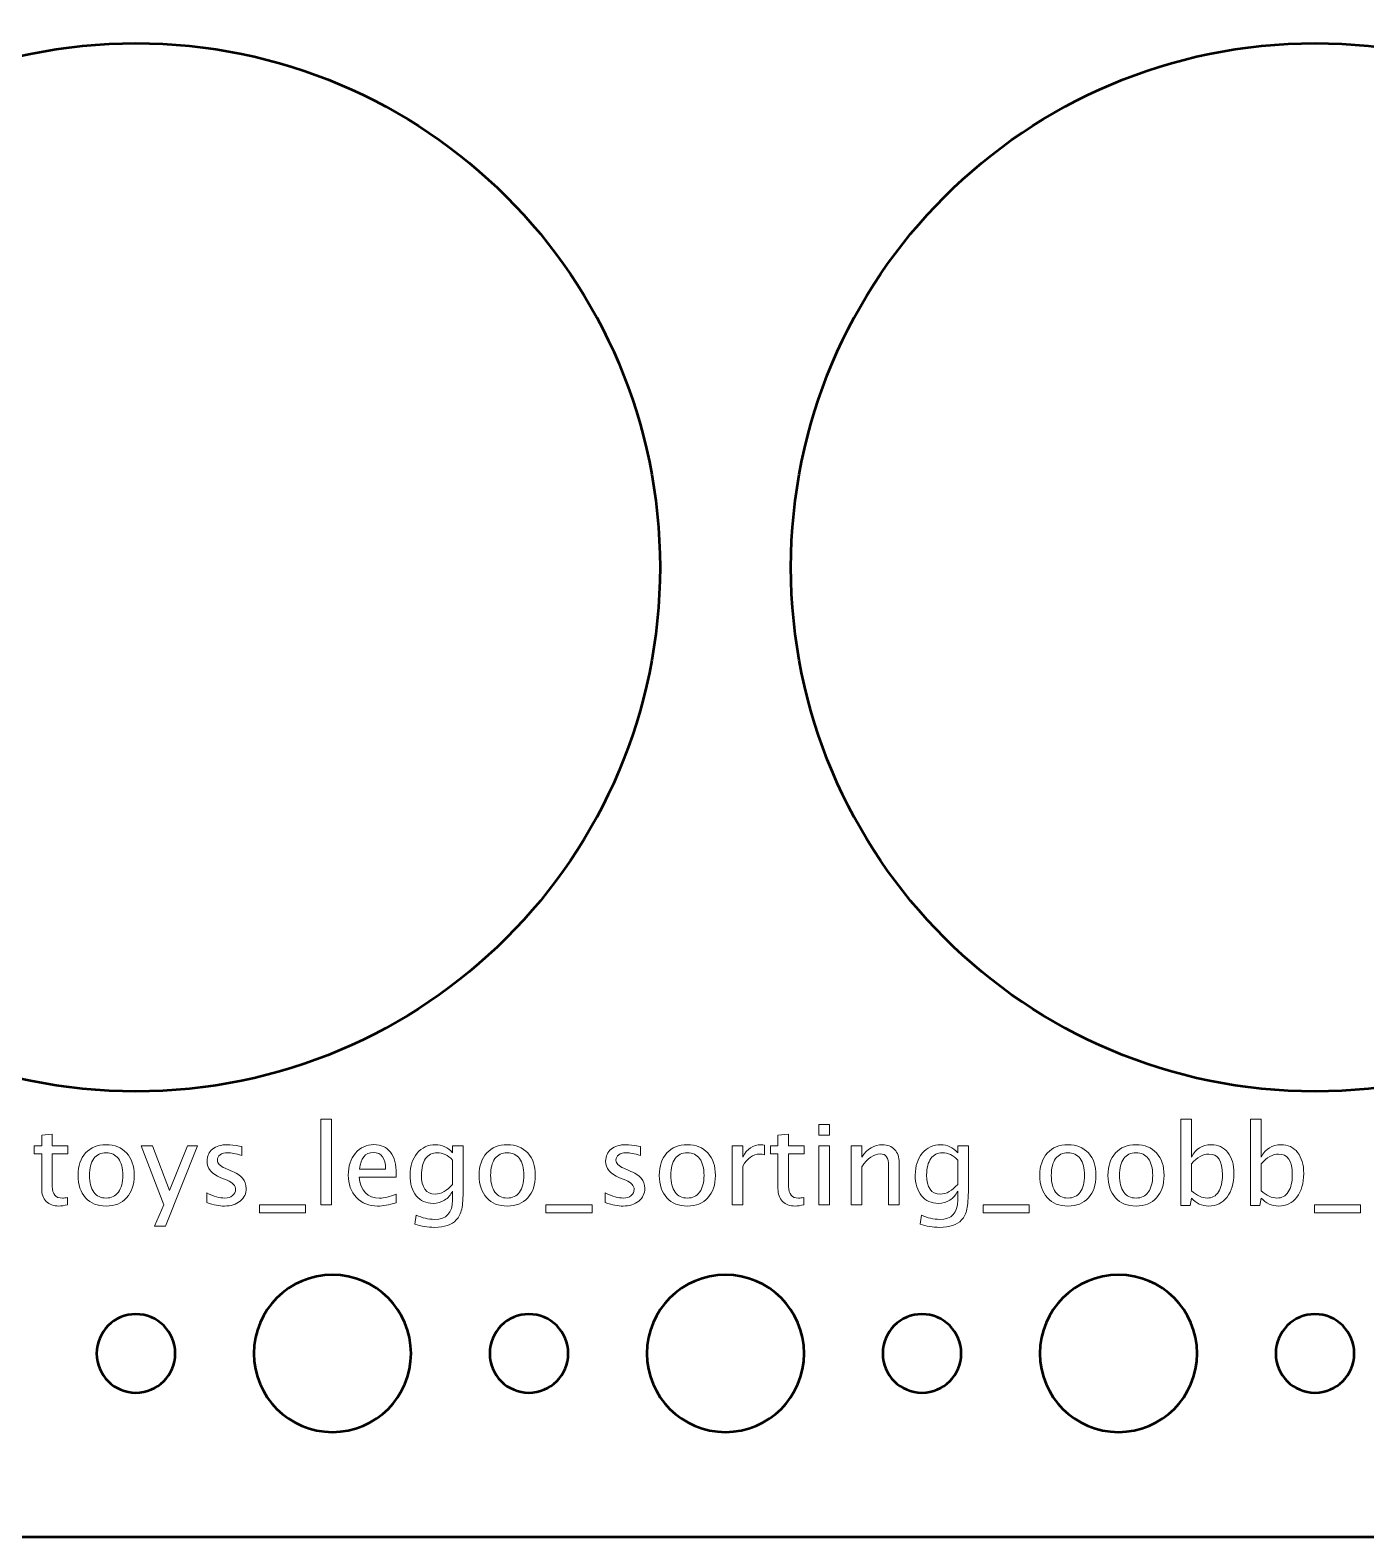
# Model space of a CAD drawing. Header units: centimetres. Extents: x -31.4 to 31.4, y -20.9 to 20.9.
# Drawn here: x 16.1 to 21.19, y 0.05 to 5.8 of the extents above; entities that cross this region are included whole.
import ezdxf

# ---------------------------------------------------------------- set-up
doc = ezdxf.new("R2010")
doc.units = ezdxf.units.CM
doc.header["$MEASUREMENT"] = 0
doc.layers.add('Layer 1', color=7, linetype='Continuous')

msp = doc.modelspace()

# ---------------------------------------------------------------- linework, layer by layer
at = {"layer": 'Layer 1', "lineweight": 53}
for centre in [(16.50005, 3.74995), (21.00005, 3.74995)]:
    msp.add_ellipse(centre, major_axis=(0, 2.00005), ratio=1, dxfattribs=at)
for points, knots in [([(10.55, 0.55), (10.55, 0.55), (10.55, 20.45), (10.55, 20.45), (10.55, 20.45), (10.55, 20.72614), (10.77386, 20.95), (11.05, 20.95), (11.05, 20.95), (11.05, 20.95), (30.95, 20.95), (30.95, 20.95), (30.95, 20.95), (31.22614, 20.95), (31.45, 20.72614), (31.45, 20.45), (31.45, 20.45), (31.45, 20.45), (31.45, 0.55), (31.45, 0.55), (31.45, 0.55), (31.45, 0.27386), (31.22614, 0.05), (30.95, 0.05), (30.95, 0.05), (30.95, 0.05), (11.05, 0.05), (11.05, 0.05), (11.05, 0.05), (10.77386, 0.05), (10.55, 0.27386), (10.55, 0.55)], [0, 0, 0, 0, 0.1111111, 0.1111111, 0.1111111, 0.1111111, 0.2222222, 0.2222222, 0.2222222, 0.2222222, 0.3333333, 0.3333333, 0.3333333, 0.3333333, 0.4444444, 0.4444444, 0.4444444, 0.4444444, 0.5555556, 0.5555556, 0.5555556, 0.5555556, 0.6666667, 0.6666667, 0.6666667, 0.6666667, 0.7777778, 0.7777778, 0.7777778, 0.7777778, 1, 1, 1, 1]), ([(16.95, 0.75), (16.95, 0.91569), (17.08431, 1.05), (17.25, 1.05), (17.25, 1.05), (17.41569, 1.05), (17.55, 0.91569), (17.55, 0.75), (17.55, 0.75), (17.55, 0.58431), (17.41569, 0.45), (17.25, 0.45), (17.25, 0.45), (17.08431, 0.45), (16.95, 0.58431), (16.95, 0.75)], [0, 0, 0, 0, 0.2, 0.2, 0.2, 0.2, 0.4, 0.4, 0.4, 0.4, 0.6, 0.6, 0.6, 0.6, 1, 1, 1, 1]), ([(18.45, 0.75), (18.45, 0.91569), (18.58431, 1.05), (18.75, 1.05), (18.75, 1.05), (18.91569, 1.05), (19.05, 0.91569), (19.05, 0.75), (19.05, 0.75), (19.05, 0.58431), (18.91569, 0.45), (18.75, 0.45), (18.75, 0.45), (18.58431, 0.45), (18.45, 0.58431), (18.45, 0.75)], [0, 0, 0, 0, 0.2, 0.2, 0.2, 0.2, 0.4, 0.4, 0.4, 0.4, 0.6, 0.6, 0.6, 0.6, 1, 1, 1, 1]), ([(19.95, 0.75), (19.95, 0.91569), (20.08431, 1.05), (20.25, 1.05), (20.25, 1.05), (20.41569, 1.05), (20.55, 0.91569), (20.55, 0.75), (20.55, 0.75), (20.55, 0.58431), (20.41569, 0.45), (20.25, 0.45), (20.25, 0.45), (20.08431, 0.45), (19.95, 0.58431), (19.95, 0.75)], [0, 0, 0, 0, 0.2, 0.2, 0.2, 0.2, 0.4, 0.4, 0.4, 0.4, 0.6, 0.6, 0.6, 0.6, 1, 1, 1, 1]), ([(16.35, 0.75), (16.35, 0.83284), (16.41716, 0.9), (16.5, 0.9), (16.5, 0.9), (16.58284, 0.9), (16.65, 0.83284), (16.65, 0.75), (16.65, 0.75), (16.65, 0.66716), (16.58284, 0.6), (16.5, 0.6), (16.5, 0.6), (16.41716, 0.6), (16.35, 0.66716), (16.35, 0.75)], [0, 0, 0, 0, 0.2, 0.2, 0.2, 0.2, 0.4, 0.4, 0.4, 0.4, 0.6, 0.6, 0.6, 0.6, 1, 1, 1, 1]), ([(17.85, 0.75), (17.85, 0.83284), (17.91716, 0.9), (18, 0.9), (18, 0.9), (18.08284, 0.9), (18.15, 0.83284), (18.15, 0.75), (18.15, 0.75), (18.15, 0.66716), (18.08284, 0.6), (18, 0.6), (18, 0.6), (17.91716, 0.6), (17.85, 0.66716), (17.85, 0.75)], [0, 0, 0, 0, 0.2, 0.2, 0.2, 0.2, 0.4, 0.4, 0.4, 0.4, 0.6, 0.6, 0.6, 0.6, 1, 1, 1, 1]), ([(19.35, 0.75), (19.35, 0.83284), (19.41716, 0.9), (19.5, 0.9), (19.5, 0.9), (19.58284, 0.9), (19.65, 0.83284), (19.65, 0.75), (19.65, 0.75), (19.65, 0.66716), (19.58284, 0.6), (19.5, 0.6), (19.5, 0.6), (19.41716, 0.6), (19.35, 0.66716), (19.35, 0.75)], [0, 0, 0, 0, 0.2, 0.2, 0.2, 0.2, 0.4, 0.4, 0.4, 0.4, 0.6, 0.6, 0.6, 0.6, 1, 1, 1, 1]), ([(20.85, 0.75), (20.85, 0.83284), (20.91716, 0.9), (21, 0.9), (21, 0.9), (21.08284, 0.9), (21.15, 0.83284), (21.15, 0.75), (21.15, 0.75), (21.15, 0.66716), (21.08284, 0.6), (21, 0.6), (21, 0.6), (20.91716, 0.6), (20.85, 0.66716), (20.85, 0.75)], [0, 0, 0, 0, 0.2, 0.2, 0.2, 0.2, 0.4, 0.4, 0.4, 0.4, 0.6, 0.6, 0.6, 0.6, 1, 1, 1, 1])]:
    msp.add_open_spline(points, degree=3, knots=knots, dxfattribs=at)
at = {"layer": 'Layer 1', "color": 5, "lineweight": 9}
for points, knots in [([(17.20557, 1.31748), (17.20557, 1.31748), (17.20557, 1.64387), (17.20557, 1.64387), (17.20557, 1.64387), (17.20557, 1.64387), (17.24621, 1.64387), (17.24621, 1.64387), (17.24621, 1.64387), (17.24621, 1.64387), (17.24621, 1.31748), (17.24621, 1.31748), (17.24621, 1.31748), (17.24621, 1.31748), (17.20557, 1.31748), (17.20557, 1.31748)], [0, 0, 0, 0, 0.2, 0.2, 0.2, 0.2, 0.4, 0.4, 0.4, 0.4, 0.6, 0.6, 0.6, 0.6, 1, 1, 1, 1]), ([(19.10691, 1.58291), (19.10691, 1.58291), (19.10691, 1.62355), (19.10691, 1.62355), (19.10691, 1.62355), (19.10691, 1.62355), (19.14755, 1.62355), (19.14755, 1.62355), (19.14755, 1.62355), (19.14755, 1.62355), (19.14755, 1.58291), (19.14755, 1.58291), (19.14755, 1.58291), (19.14755, 1.58291), (19.10691, 1.58291), (19.10691, 1.58291)], [0, 0, 0, 0, 0.2, 0.2, 0.2, 0.2, 0.4, 0.4, 0.4, 0.4, 0.6, 0.6, 0.6, 0.6, 1, 1, 1, 1]), ([(20.48776, 1.31494), (20.48776, 1.31494), (20.48776, 1.64387), (20.48776, 1.64387), (20.48776, 1.64387), (20.48776, 1.64387), (20.5284, 1.64387), (20.5284, 1.64387), (20.5284, 1.64387), (20.5284, 1.64387), (20.5284, 1.49944), (20.5284, 1.49944), (20.5284, 1.49944), (20.54505, 1.53084), (20.5701, 1.5465), (20.60347, 1.5465), (20.60347, 1.5465), (20.63049, 1.5465), (20.65173, 1.53669), (20.66725, 1.51701), (20.66725, 1.51701), (20.68277, 1.49732), (20.69053, 1.47044), (20.69053, 1.43637), (20.69053, 1.43637), (20.69053, 1.39925), (20.68172, 1.36927), (20.66415, 1.34655), (20.66415, 1.34655), (20.64658, 1.32376), (20.62344, 1.3124), (20.59479, 1.3124), (20.59479, 1.3124), (20.56819, 1.3124), (20.54604, 1.32256), (20.5284, 1.34295), (20.5284, 1.34295), (20.5284, 1.34295), (20.52346, 1.31494), (20.52346, 1.31494), (20.52346, 1.31494), (20.52346, 1.31494), (20.48776, 1.31494), (20.48776, 1.31494)], [0, 0, 0, 0, 0.0833333, 0.0833333, 0.0833333, 0.0833333, 0.1666667, 0.1666667, 0.1666667, 0.1666667, 0.25, 0.25, 0.25, 0.25, 0.3333333, 0.3333333, 0.3333333, 0.3333333, 0.4166667, 0.4166667, 0.4166667, 0.4166667, 0.5, 0.5, 0.5, 0.5, 0.5833333, 0.5833333, 0.5833333, 0.5833333, 0.6666667, 0.6666667, 0.6666667, 0.6666667, 0.75, 0.75, 0.75, 0.75, 0.8333333, 0.8333333, 0.8333333, 0.8333333, 1, 1, 1, 1]), ([(20.75418, 1.31494), (20.75418, 1.31494), (20.75418, 1.64387), (20.75418, 1.64387), (20.75418, 1.64387), (20.75418, 1.64387), (20.79482, 1.64387), (20.79482, 1.64387), (20.79482, 1.64387), (20.79482, 1.64387), (20.79482, 1.49944), (20.79482, 1.49944), (20.79482, 1.49944), (20.81147, 1.53084), (20.83652, 1.5465), (20.86989, 1.5465), (20.86989, 1.5465), (20.89691, 1.5465), (20.91815, 1.53669), (20.93367, 1.51701), (20.93367, 1.51701), (20.94919, 1.49732), (20.95695, 1.47044), (20.95695, 1.43637), (20.95695, 1.43637), (20.95695, 1.39925), (20.94814, 1.36927), (20.93057, 1.34655), (20.93057, 1.34655), (20.913, 1.32376), (20.88986, 1.3124), (20.86121, 1.3124), (20.86121, 1.3124), (20.83461, 1.3124), (20.81246, 1.32256), (20.79482, 1.34295), (20.79482, 1.34295), (20.79482, 1.34295), (20.78988, 1.31494), (20.78988, 1.31494), (20.78988, 1.31494), (20.78988, 1.31494), (20.75418, 1.31494), (20.75418, 1.31494)], [0, 0, 0, 0, 0.0833333, 0.0833333, 0.0833333, 0.0833333, 0.1666667, 0.1666667, 0.1666667, 0.1666667, 0.25, 0.25, 0.25, 0.25, 0.3333333, 0.3333333, 0.3333333, 0.3333333, 0.4166667, 0.4166667, 0.4166667, 0.4166667, 0.5, 0.5, 0.5, 0.5, 0.5833333, 0.5833333, 0.5833333, 0.5833333, 0.6666667, 0.6666667, 0.6666667, 0.6666667, 0.75, 0.75, 0.75, 0.75, 0.8333333, 0.8333333, 0.8333333, 0.8333333, 1, 1, 1, 1]), ([(16.23881, 1.31755), (16.22625, 1.31409), (16.21531, 1.3124), (16.20607, 1.3124), (16.20607, 1.3124), (16.18533, 1.3124), (16.16917, 1.31833), (16.1576, 1.33018), (16.1576, 1.33018), (16.14596, 1.34203), (16.14017, 1.35847), (16.14017, 1.37957), (16.14017, 1.37957), (16.14017, 1.37957), (16.14017, 1.51137), (16.14017, 1.51137), (16.14017, 1.51137), (16.14017, 1.51137), (16.11209, 1.51137), (16.11209, 1.51137), (16.11209, 1.51137), (16.11209, 1.51137), (16.11209, 1.54184), (16.11209, 1.54184), (16.11209, 1.54184), (16.11209, 1.54184), (16.14017, 1.54184), (16.14017, 1.54184), (16.14017, 1.54184), (16.14017, 1.54184), (16.14017, 1.58241), (16.14017, 1.58241), (16.14017, 1.58241), (16.14017, 1.58241), (16.18081, 1.58629), (16.18081, 1.58629), (16.18081, 1.58629), (16.18081, 1.58629), (16.18081, 1.54184), (16.18081, 1.54184), (16.18081, 1.54184), (16.18081, 1.54184), (16.23966, 1.54184), (16.23966, 1.54184), (16.23966, 1.54184), (16.23966, 1.54184), (16.23966, 1.51137), (16.23966, 1.51137), (16.23966, 1.51137), (16.23966, 1.51137), (16.18081, 1.51137), (16.18081, 1.51137), (16.18081, 1.51137), (16.18081, 1.51137), (16.18081, 1.38691), (16.18081, 1.38691), (16.18081, 1.38691), (16.18081, 1.35756), (16.19358, 1.34288), (16.21905, 1.34288), (16.21905, 1.34288), (16.22449, 1.34288), (16.23105, 1.3438), (16.23881, 1.34556), (16.23881, 1.34556), (16.23881, 1.34556), (16.23881, 1.31755), (16.23881, 1.31755)], [0, 0, 0, 0, 0.0555556, 0.0555556, 0.0555556, 0.0555556, 0.1111111, 0.1111111, 0.1111111, 0.1111111, 0.1666667, 0.1666667, 0.1666667, 0.1666667, 0.2222222, 0.2222222, 0.2222222, 0.2222222, 0.2777778, 0.2777778, 0.2777778, 0.2777778, 0.3333333, 0.3333333, 0.3333333, 0.3333333, 0.3888889, 0.3888889, 0.3888889, 0.3888889, 0.4444444, 0.4444444, 0.4444444, 0.4444444, 0.5, 0.5, 0.5, 0.5, 0.5555556, 0.5555556, 0.5555556, 0.5555556, 0.6111111, 0.6111111, 0.6111111, 0.6111111, 0.6666667, 0.6666667, 0.6666667, 0.6666667, 0.7222222, 0.7222222, 0.7222222, 0.7222222, 0.7777778, 0.7777778, 0.7777778, 0.7777778, 0.8333333, 0.8333333, 0.8333333, 0.8333333, 0.8888889, 0.8888889, 0.8888889, 0.8888889, 1, 1, 1, 1]), ([(19.04891, 1.31755), (19.03635, 1.31409), (19.02541, 1.3124), (19.01617, 1.3124), (19.01617, 1.3124), (18.99543, 1.3124), (18.97927, 1.31833), (18.9677, 1.33018), (18.9677, 1.33018), (18.95606, 1.34203), (18.95027, 1.35847), (18.95027, 1.37957), (18.95027, 1.37957), (18.95027, 1.37957), (18.95027, 1.51137), (18.95027, 1.51137), (18.95027, 1.51137), (18.95027, 1.51137), (18.92219, 1.51137), (18.92219, 1.51137), (18.92219, 1.51137), (18.92219, 1.51137), (18.92219, 1.54184), (18.92219, 1.54184), (18.92219, 1.54184), (18.92219, 1.54184), (18.95027, 1.54184), (18.95027, 1.54184), (18.95027, 1.54184), (18.95027, 1.54184), (18.95027, 1.58241), (18.95027, 1.58241), (18.95027, 1.58241), (18.95027, 1.58241), (18.99091, 1.58629), (18.99091, 1.58629), (18.99091, 1.58629), (18.99091, 1.58629), (18.99091, 1.54184), (18.99091, 1.54184), (18.99091, 1.54184), (18.99091, 1.54184), (19.04976, 1.54184), (19.04976, 1.54184), (19.04976, 1.54184), (19.04976, 1.54184), (19.04976, 1.51137), (19.04976, 1.51137), (19.04976, 1.51137), (19.04976, 1.51137), (18.99091, 1.51137), (18.99091, 1.51137), (18.99091, 1.51137), (18.99091, 1.51137), (18.99091, 1.38691), (18.99091, 1.38691), (18.99091, 1.38691), (18.99091, 1.35756), (19.00368, 1.34288), (19.02915, 1.34288), (19.02915, 1.34288), (19.03459, 1.34288), (19.04115, 1.3438), (19.04891, 1.34556), (19.04891, 1.34556), (19.04891, 1.34556), (19.04891, 1.31755), (19.04891, 1.31755)], [0, 0, 0, 0, 0.0555556, 0.0555556, 0.0555556, 0.0555556, 0.1111111, 0.1111111, 0.1111111, 0.1111111, 0.1666667, 0.1666667, 0.1666667, 0.1666667, 0.2222222, 0.2222222, 0.2222222, 0.2222222, 0.2777778, 0.2777778, 0.2777778, 0.2777778, 0.3333333, 0.3333333, 0.3333333, 0.3333333, 0.3888889, 0.3888889, 0.3888889, 0.3888889, 0.4444444, 0.4444444, 0.4444444, 0.4444444, 0.5, 0.5, 0.5, 0.5, 0.5555556, 0.5555556, 0.5555556, 0.5555556, 0.6111111, 0.6111111, 0.6111111, 0.6111111, 0.6666667, 0.6666667, 0.6666667, 0.6666667, 0.7222222, 0.7222222, 0.7222222, 0.7222222, 0.7777778, 0.7777778, 0.7777778, 0.7777778, 0.8333333, 0.8333333, 0.8333333, 0.8333333, 0.8888889, 0.8888889, 0.8888889, 0.8888889, 1, 1, 1, 1]), ([(16.38613, 1.3124), (16.35318, 1.3124), (16.32708, 1.32291), (16.30789, 1.34394), (16.30789, 1.34394), (16.28863, 1.36496), (16.27903, 1.39354), (16.27903, 1.42959), (16.27903, 1.42959), (16.27903, 1.46557), (16.28863, 1.49408), (16.30789, 1.51503), (16.30789, 1.51503), (16.32708, 1.53599), (16.35318, 1.5465), (16.38613, 1.5465), (16.38613, 1.5465), (16.41908, 1.5465), (16.44519, 1.53599), (16.46438, 1.51503), (16.46438, 1.51503), (16.48364, 1.49408), (16.49323, 1.46557), (16.49323, 1.42959), (16.49323, 1.42959), (16.49323, 1.39354), (16.48364, 1.36496), (16.46438, 1.34394), (16.46438, 1.34394), (16.44519, 1.32291), (16.41908, 1.3124), (16.38613, 1.3124)], [0, 0, 0, 0, 0.1111111, 0.1111111, 0.1111111, 0.1111111, 0.2222222, 0.2222222, 0.2222222, 0.2222222, 0.3333333, 0.3333333, 0.3333333, 0.3333333, 0.4444444, 0.4444444, 0.4444444, 0.4444444, 0.5555556, 0.5555556, 0.5555556, 0.5555556, 0.6666667, 0.6666667, 0.6666667, 0.6666667, 0.7777778, 0.7777778, 0.7777778, 0.7777778, 1, 1, 1, 1]), ([(16.38606, 1.34288), (16.40617, 1.34288), (16.42183, 1.35043), (16.43298, 1.3656), (16.43298, 1.3656), (16.44406, 1.3807), (16.44963, 1.40208), (16.44963, 1.42959), (16.44963, 1.42959), (16.44963, 1.45704), (16.44406, 1.47835), (16.43298, 1.49344), (16.43298, 1.49344), (16.42183, 1.50847), (16.40617, 1.51602), (16.38606, 1.51602), (16.38606, 1.51602), (16.36588, 1.51602), (16.35022, 1.50847), (16.33921, 1.49344), (16.33921, 1.49344), (16.32814, 1.47835), (16.32263, 1.45704), (16.32263, 1.42959), (16.32263, 1.42959), (16.32263, 1.40208), (16.32814, 1.3807), (16.33921, 1.3656), (16.33921, 1.3656), (16.35022, 1.35043), (16.36588, 1.34288), (16.38606, 1.34288)], [0, 0, 0, 0, 0.1111111, 0.1111111, 0.1111111, 0.1111111, 0.2222222, 0.2222222, 0.2222222, 0.2222222, 0.3333333, 0.3333333, 0.3333333, 0.3333333, 0.4444444, 0.4444444, 0.4444444, 0.4444444, 0.5555556, 0.5555556, 0.5555556, 0.5555556, 0.6666667, 0.6666667, 0.6666667, 0.6666667, 0.7777778, 0.7777778, 0.7777778, 0.7777778, 1, 1, 1, 1]), ([(16.57014, 1.23578), (16.57014, 1.23578), (16.60655, 1.3172), (16.60655, 1.3172), (16.60655, 1.3172), (16.60655, 1.3172), (16.51963, 1.54184), (16.51963, 1.54184), (16.51963, 1.54184), (16.51963, 1.54184), (16.56323, 1.54184), (16.56323, 1.54184), (16.56323, 1.54184), (16.56323, 1.54184), (16.62786, 1.37195), (16.62786, 1.37195), (16.62786, 1.37195), (16.62786, 1.37195), (16.69679, 1.54184), (16.69679, 1.54184), (16.69679, 1.54184), (16.69679, 1.54184), (16.7351, 1.54184), (16.7351, 1.54184), (16.7351, 1.54184), (16.7351, 1.54184), (16.61248, 1.23578), (16.61248, 1.23578), (16.61248, 1.23578), (16.61248, 1.23578), (16.57014, 1.23578), (16.57014, 1.23578)], [0, 0, 0, 0, 0.1111111, 0.1111111, 0.1111111, 0.1111111, 0.2222222, 0.2222222, 0.2222222, 0.2222222, 0.3333333, 0.3333333, 0.3333333, 0.3333333, 0.4444444, 0.4444444, 0.4444444, 0.4444444, 0.5555556, 0.5555556, 0.5555556, 0.5555556, 0.6666667, 0.6666667, 0.6666667, 0.6666667, 0.7777778, 0.7777778, 0.7777778, 0.7777778, 1, 1, 1, 1]), ([(16.77003, 1.32552), (16.77003, 1.32552), (16.77003, 1.36278), (16.77003, 1.36278), (16.77003, 1.36278), (16.79663, 1.34951), (16.8197, 1.34288), (16.83938, 1.34288), (16.83938, 1.34288), (16.85109, 1.34288), (16.86083, 1.34605), (16.86852, 1.3524), (16.86852, 1.3524), (16.87621, 1.35868), (16.88009, 1.36659), (16.88009, 1.37611), (16.88009, 1.37611), (16.88009, 1.39001), (16.8693, 1.40151), (16.84771, 1.41061), (16.84771, 1.41061), (16.84771, 1.41061), (16.82393, 1.4207), (16.82393, 1.4207), (16.82393, 1.4207), (16.78886, 1.43524), (16.7713, 1.45626), (16.7713, 1.48357), (16.7713, 1.48357), (16.7713, 1.50311), (16.77821, 1.51849), (16.79204, 1.52971), (16.79204, 1.52971), (16.80587, 1.54093), (16.82485, 1.5465), (16.84891, 1.5465), (16.84891, 1.5465), (16.8614, 1.5465), (16.87692, 1.54481), (16.89533, 1.54135), (16.89533, 1.54135), (16.89533, 1.54135), (16.9038, 1.53973), (16.9038, 1.53973), (16.9038, 1.53973), (16.9038, 1.53973), (16.9038, 1.50586), (16.9038, 1.50586), (16.9038, 1.50586), (16.88115, 1.51264), (16.86309, 1.51602), (16.84961, 1.51602), (16.84961, 1.51602), (16.83776, 1.51602), (16.82838, 1.51341), (16.82125, 1.50826), (16.82125, 1.50826), (16.81419, 1.50311), (16.81067, 1.4962), (16.81067, 1.48752), (16.81067, 1.48752), (16.81067, 1.47531), (16.82054, 1.46494), (16.84037, 1.45654), (16.84037, 1.45654), (16.84037, 1.45654), (16.85991, 1.44829), (16.85991, 1.44829), (16.85991, 1.44829), (16.88207, 1.43898), (16.89773, 1.4291), (16.9069, 1.41873), (16.9069, 1.41873), (16.91615, 1.40835), (16.92073, 1.39537), (16.92073, 1.37985), (16.92073, 1.37985), (16.92073, 1.36017), (16.91297, 1.34401), (16.89738, 1.33138), (16.89738, 1.33138), (16.88186, 1.31875), (16.86196, 1.3124), (16.83776, 1.3124), (16.83776, 1.3124), (16.81913, 1.3124), (16.79663, 1.31677), (16.77003, 1.32552)], [0, 0, 0, 0, 0.0434783, 0.0434783, 0.0434783, 0.0434783, 0.0869565, 0.0869565, 0.0869565, 0.0869565, 0.1304348, 0.1304348, 0.1304348, 0.1304348, 0.173913, 0.173913, 0.173913, 0.173913, 0.2173913, 0.2173913, 0.2173913, 0.2173913, 0.2608696, 0.2608696, 0.2608696, 0.2608696, 0.3043478, 0.3043478, 0.3043478, 0.3043478, 0.3478261, 0.3478261, 0.3478261, 0.3478261, 0.3913043, 0.3913043, 0.3913043, 0.3913043, 0.4347826, 0.4347826, 0.4347826, 0.4347826, 0.4782609, 0.4782609, 0.4782609, 0.4782609, 0.5217391, 0.5217391, 0.5217391, 0.5217391, 0.5652174, 0.5652174, 0.5652174, 0.5652174, 0.6086957, 0.6086957, 0.6086957, 0.6086957, 0.6521739, 0.6521739, 0.6521739, 0.6521739, 0.6956522, 0.6956522, 0.6956522, 0.6956522, 0.7391304, 0.7391304, 0.7391304, 0.7391304, 0.7826087, 0.7826087, 0.7826087, 0.7826087, 0.826087, 0.826087, 0.826087, 0.826087, 0.8695652, 0.8695652, 0.8695652, 0.8695652, 0.9130435, 0.9130435, 0.9130435, 0.9130435, 1, 1, 1, 1]), ([(17.49259, 1.32468), (17.46528, 1.31649), (17.44193, 1.3124), (17.42245, 1.3124), (17.42245, 1.3124), (17.38922, 1.3124), (17.3622, 1.32341), (17.34139, 1.34535), (17.34139, 1.34535), (17.32057, 1.36729), (17.31013, 1.39573), (17.31013, 1.43072), (17.31013, 1.43072), (17.31013, 1.46466), (17.3193, 1.49253), (17.33772, 1.51433), (17.33772, 1.51433), (17.35613, 1.53606), (17.3797, 1.54692), (17.40841, 1.54692), (17.40841, 1.54692), (17.43558, 1.54692), (17.4566, 1.53726), (17.47142, 1.51793), (17.47142, 1.51793), (17.48624, 1.49859), (17.49364, 1.47122), (17.49364, 1.43573), (17.49364, 1.43573), (17.49364, 1.43573), (17.49343, 1.42331), (17.49343, 1.42331), (17.49343, 1.42331), (17.49343, 1.42331), (17.35162, 1.42331), (17.35162, 1.42331), (17.35162, 1.42331), (17.35754, 1.36969), (17.38372, 1.34288), (17.43007, 1.34288), (17.43007, 1.34288), (17.44708, 1.34288), (17.46789, 1.34768), (17.49259, 1.35727), (17.49259, 1.35727), (17.49259, 1.35727), (17.49259, 1.32468), (17.49259, 1.32468)], [0, 0, 0, 0, 0.0769231, 0.0769231, 0.0769231, 0.0769231, 0.1538462, 0.1538462, 0.1538462, 0.1538462, 0.2307692, 0.2307692, 0.2307692, 0.2307692, 0.3076923, 0.3076923, 0.3076923, 0.3076923, 0.3846154, 0.3846154, 0.3846154, 0.3846154, 0.4615385, 0.4615385, 0.4615385, 0.4615385, 0.5384615, 0.5384615, 0.5384615, 0.5384615, 0.6153846, 0.6153846, 0.6153846, 0.6153846, 0.6923077, 0.6923077, 0.6923077, 0.6923077, 0.7692308, 0.7692308, 0.7692308, 0.7692308, 0.8461538, 0.8461538, 0.8461538, 0.8461538, 1, 1, 1, 1]), ([(17.35373, 1.45379), (17.35373, 1.45379), (17.45279, 1.45379), (17.45279, 1.45379), (17.45279, 1.45379), (17.45279, 1.49556), (17.4372, 1.51645), (17.40608, 1.51645), (17.40608, 1.51645), (17.37476, 1.51645), (17.35733, 1.49556), (17.35373, 1.45379)], [0, 0, 0, 0, 0.25, 0.25, 0.25, 0.25, 0.5, 0.5, 0.5, 0.5, 1, 1, 1, 1]), ([(17.56463, 1.24297), (17.56463, 1.24297), (17.56942, 1.27811), (17.56942, 1.27811), (17.56942, 1.27811), (17.59299, 1.2671), (17.61634, 1.2616), (17.63941, 1.2616), (17.63941, 1.2616), (17.6852, 1.2616), (17.70814, 1.28587), (17.70814, 1.33434), (17.70814, 1.33434), (17.70814, 1.33434), (17.70814, 1.36962), (17.70814, 1.36962), (17.70814, 1.36962), (17.70108, 1.35473), (17.69106, 1.34323), (17.67801, 1.33498), (17.67801, 1.33498), (17.66496, 1.32672), (17.65042, 1.32256), (17.63441, 1.32256), (17.63441, 1.32256), (17.60724, 1.32256), (17.58572, 1.3323), (17.56985, 1.35177), (17.56985, 1.35177), (17.55397, 1.37124), (17.546, 1.39763), (17.546, 1.43093), (17.546, 1.43093), (17.546, 1.46501), (17.55503, 1.49281), (17.57309, 1.51433), (17.57309, 1.51433), (17.59123, 1.53578), (17.61458, 1.5465), (17.6433, 1.5465), (17.6433, 1.5465), (17.66841, 1.5465), (17.69007, 1.53634), (17.70814, 1.51595), (17.70814, 1.51595), (17.70814, 1.51595), (17.70814, 1.54184), (17.70814, 1.54184), (17.70814, 1.54184), (17.70814, 1.54184), (17.74877, 1.54184), (17.74877, 1.54184), (17.74877, 1.54184), (17.74877, 1.54184), (17.74877, 1.37872), (17.74877, 1.37872), (17.74877, 1.37872), (17.74877, 1.34366), (17.74694, 1.31769), (17.74327, 1.30083), (17.74327, 1.30083), (17.73967, 1.28397), (17.73276, 1.27014), (17.72274, 1.25941), (17.72274, 1.25941), (17.70496, 1.24058), (17.67716, 1.23112), (17.63941, 1.23112), (17.63941, 1.23112), (17.61352, 1.23112), (17.58862, 1.23507), (17.56463, 1.24297)], [0, 0, 0, 0, 0.0526316, 0.0526316, 0.0526316, 0.0526316, 0.1052632, 0.1052632, 0.1052632, 0.1052632, 0.1578947, 0.1578947, 0.1578947, 0.1578947, 0.2105263, 0.2105263, 0.2105263, 0.2105263, 0.2631579, 0.2631579, 0.2631579, 0.2631579, 0.3157895, 0.3157895, 0.3157895, 0.3157895, 0.3684211, 0.3684211, 0.3684211, 0.3684211, 0.4210526, 0.4210526, 0.4210526, 0.4210526, 0.4736842, 0.4736842, 0.4736842, 0.4736842, 0.5263158, 0.5263158, 0.5263158, 0.5263158, 0.5789474, 0.5789474, 0.5789474, 0.5789474, 0.6315789, 0.6315789, 0.6315789, 0.6315789, 0.6842105, 0.6842105, 0.6842105, 0.6842105, 0.7368421, 0.7368421, 0.7368421, 0.7368421, 0.7894737, 0.7894737, 0.7894737, 0.7894737, 0.8421053, 0.8421053, 0.8421053, 0.8421053, 0.8947368, 0.8947368, 0.8947368, 0.8947368, 1, 1, 1, 1]), ([(17.70814, 1.39509), (17.70814, 1.39509), (17.70814, 1.48815), (17.70814, 1.48815), (17.70814, 1.48815), (17.69021, 1.50671), (17.67067, 1.51602), (17.64957, 1.51602), (17.64957, 1.51602), (17.63081, 1.51602), (17.61613, 1.50854), (17.60555, 1.49351), (17.60555, 1.49351), (17.59489, 1.47856), (17.5896, 1.45774), (17.5896, 1.43121), (17.5896, 1.43121), (17.5896, 1.38246), (17.60689, 1.35812), (17.64153, 1.35812), (17.64153, 1.35812), (17.6651, 1.35812), (17.68732, 1.37047), (17.70814, 1.39509)], [0, 0, 0, 0, 0.1428571, 0.1428571, 0.1428571, 0.1428571, 0.2857143, 0.2857143, 0.2857143, 0.2857143, 0.4285714, 0.4285714, 0.4285714, 0.4285714, 0.5714286, 0.5714286, 0.5714286, 0.5714286, 0.7142857, 0.7142857, 0.7142857, 0.7142857, 1, 1, 1, 1]), ([(17.91705, 1.3124), (17.8841, 1.3124), (17.858, 1.32291), (17.83881, 1.34394), (17.83881, 1.34394), (17.81955, 1.36496), (17.80995, 1.39354), (17.80995, 1.42959), (17.80995, 1.42959), (17.80995, 1.46557), (17.81955, 1.49408), (17.83881, 1.51503), (17.83881, 1.51503), (17.858, 1.53599), (17.8841, 1.5465), (17.91705, 1.5465), (17.91705, 1.5465), (17.95, 1.5465), (17.97611, 1.53599), (17.9953, 1.51503), (17.9953, 1.51503), (18.01456, 1.49408), (18.02415, 1.46557), (18.02415, 1.42959), (18.02415, 1.42959), (18.02415, 1.39354), (18.01456, 1.36496), (17.9953, 1.34394), (17.9953, 1.34394), (17.97611, 1.32291), (17.95, 1.3124), (17.91705, 1.3124)], [0, 0, 0, 0, 0.1111111, 0.1111111, 0.1111111, 0.1111111, 0.2222222, 0.2222222, 0.2222222, 0.2222222, 0.3333333, 0.3333333, 0.3333333, 0.3333333, 0.4444444, 0.4444444, 0.4444444, 0.4444444, 0.5555556, 0.5555556, 0.5555556, 0.5555556, 0.6666667, 0.6666667, 0.6666667, 0.6666667, 0.7777778, 0.7777778, 0.7777778, 0.7777778, 1, 1, 1, 1]), ([(17.91698, 1.34288), (17.93709, 1.34288), (17.95275, 1.35043), (17.9639, 1.3656), (17.9639, 1.3656), (17.97498, 1.3807), (17.98055, 1.40208), (17.98055, 1.42959), (17.98055, 1.42959), (17.98055, 1.45704), (17.97498, 1.47835), (17.9639, 1.49344), (17.9639, 1.49344), (17.95275, 1.50847), (17.93709, 1.51602), (17.91698, 1.51602), (17.91698, 1.51602), (17.8968, 1.51602), (17.88114, 1.50847), (17.87013, 1.49344), (17.87013, 1.49344), (17.85906, 1.47835), (17.85355, 1.45704), (17.85355, 1.42959), (17.85355, 1.42959), (17.85355, 1.40208), (17.85906, 1.3807), (17.87013, 1.3656), (17.87013, 1.3656), (17.88114, 1.35043), (17.8968, 1.34288), (17.91698, 1.34288)], [0, 0, 0, 0, 0.1111111, 0.1111111, 0.1111111, 0.1111111, 0.2222222, 0.2222222, 0.2222222, 0.2222222, 0.3333333, 0.3333333, 0.3333333, 0.3333333, 0.4444444, 0.4444444, 0.4444444, 0.4444444, 0.5555556, 0.5555556, 0.5555556, 0.5555556, 0.6666667, 0.6666667, 0.6666667, 0.6666667, 0.7777778, 0.7777778, 0.7777778, 0.7777778, 1, 1, 1, 1]), ([(18.29143, 1.32552), (18.29143, 1.32552), (18.29143, 1.36278), (18.29143, 1.36278), (18.29143, 1.36278), (18.31803, 1.34951), (18.3411, 1.34288), (18.36078, 1.34288), (18.36078, 1.34288), (18.37249, 1.34288), (18.38223, 1.34605), (18.38992, 1.3524), (18.38992, 1.3524), (18.39761, 1.35868), (18.40149, 1.36659), (18.40149, 1.37611), (18.40149, 1.37611), (18.40149, 1.39001), (18.3907, 1.40151), (18.36911, 1.41061), (18.36911, 1.41061), (18.36911, 1.41061), (18.34533, 1.4207), (18.34533, 1.4207), (18.34533, 1.4207), (18.31026, 1.43524), (18.2927, 1.45626), (18.2927, 1.48357), (18.2927, 1.48357), (18.2927, 1.50311), (18.29961, 1.51849), (18.31344, 1.52971), (18.31344, 1.52971), (18.32727, 1.54093), (18.34625, 1.5465), (18.37031, 1.5465), (18.37031, 1.5465), (18.3828, 1.5465), (18.39832, 1.54481), (18.41673, 1.54135), (18.41673, 1.54135), (18.41673, 1.54135), (18.4252, 1.53973), (18.4252, 1.53973), (18.4252, 1.53973), (18.4252, 1.53973), (18.4252, 1.50586), (18.4252, 1.50586), (18.4252, 1.50586), (18.40255, 1.51264), (18.38449, 1.51602), (18.37101, 1.51602), (18.37101, 1.51602), (18.35916, 1.51602), (18.34978, 1.51341), (18.34265, 1.50826), (18.34265, 1.50826), (18.33559, 1.50311), (18.33207, 1.4962), (18.33207, 1.48752), (18.33207, 1.48752), (18.33207, 1.47531), (18.34194, 1.46494), (18.36177, 1.45654), (18.36177, 1.45654), (18.36177, 1.45654), (18.38131, 1.44829), (18.38131, 1.44829), (18.38131, 1.44829), (18.40347, 1.43898), (18.41913, 1.4291), (18.4283, 1.41873), (18.4283, 1.41873), (18.43755, 1.40835), (18.44213, 1.39537), (18.44213, 1.37985), (18.44213, 1.37985), (18.44213, 1.36017), (18.43437, 1.34401), (18.41878, 1.33138), (18.41878, 1.33138), (18.40326, 1.31875), (18.38336, 1.3124), (18.35916, 1.3124), (18.35916, 1.3124), (18.34053, 1.3124), (18.31803, 1.31677), (18.29143, 1.32552)], [0, 0, 0, 0, 0.0434783, 0.0434783, 0.0434783, 0.0434783, 0.0869565, 0.0869565, 0.0869565, 0.0869565, 0.1304348, 0.1304348, 0.1304348, 0.1304348, 0.173913, 0.173913, 0.173913, 0.173913, 0.2173913, 0.2173913, 0.2173913, 0.2173913, 0.2608696, 0.2608696, 0.2608696, 0.2608696, 0.3043478, 0.3043478, 0.3043478, 0.3043478, 0.3478261, 0.3478261, 0.3478261, 0.3478261, 0.3913043, 0.3913043, 0.3913043, 0.3913043, 0.4347826, 0.4347826, 0.4347826, 0.4347826, 0.4782609, 0.4782609, 0.4782609, 0.4782609, 0.5217391, 0.5217391, 0.5217391, 0.5217391, 0.5652174, 0.5652174, 0.5652174, 0.5652174, 0.6086957, 0.6086957, 0.6086957, 0.6086957, 0.6521739, 0.6521739, 0.6521739, 0.6521739, 0.6956522, 0.6956522, 0.6956522, 0.6956522, 0.7391304, 0.7391304, 0.7391304, 0.7391304, 0.7826087, 0.7826087, 0.7826087, 0.7826087, 0.826087, 0.826087, 0.826087, 0.826087, 0.8695652, 0.8695652, 0.8695652, 0.8695652, 0.9130435, 0.9130435, 0.9130435, 0.9130435, 1, 1, 1, 1]), ([(18.60462, 1.3124), (18.57167, 1.3124), (18.54557, 1.32291), (18.52638, 1.34394), (18.52638, 1.34394), (18.50712, 1.36496), (18.49752, 1.39354), (18.49752, 1.42959), (18.49752, 1.42959), (18.49752, 1.46557), (18.50712, 1.49408), (18.52638, 1.51503), (18.52638, 1.51503), (18.54557, 1.53599), (18.57167, 1.5465), (18.60462, 1.5465), (18.60462, 1.5465), (18.63757, 1.5465), (18.66368, 1.53599), (18.68287, 1.51503), (18.68287, 1.51503), (18.70213, 1.49408), (18.71172, 1.46557), (18.71172, 1.42959), (18.71172, 1.42959), (18.71172, 1.39354), (18.70213, 1.36496), (18.68287, 1.34394), (18.68287, 1.34394), (18.66368, 1.32291), (18.63757, 1.3124), (18.60462, 1.3124)], [0, 0, 0, 0, 0.1111111, 0.1111111, 0.1111111, 0.1111111, 0.2222222, 0.2222222, 0.2222222, 0.2222222, 0.3333333, 0.3333333, 0.3333333, 0.3333333, 0.4444444, 0.4444444, 0.4444444, 0.4444444, 0.5555556, 0.5555556, 0.5555556, 0.5555556, 0.6666667, 0.6666667, 0.6666667, 0.6666667, 0.7777778, 0.7777778, 0.7777778, 0.7777778, 1, 1, 1, 1]), ([(18.60455, 1.34288), (18.62466, 1.34288), (18.64032, 1.35043), (18.65147, 1.3656), (18.65147, 1.3656), (18.66255, 1.3807), (18.66812, 1.40208), (18.66812, 1.42959), (18.66812, 1.42959), (18.66812, 1.45704), (18.66255, 1.47835), (18.65147, 1.49344), (18.65147, 1.49344), (18.64032, 1.50847), (18.62466, 1.51602), (18.60455, 1.51602), (18.60455, 1.51602), (18.58437, 1.51602), (18.56871, 1.50847), (18.5577, 1.49344), (18.5577, 1.49344), (18.54663, 1.47835), (18.54112, 1.45704), (18.54112, 1.42959), (18.54112, 1.42959), (18.54112, 1.40208), (18.54663, 1.3807), (18.5577, 1.3656), (18.5577, 1.3656), (18.56871, 1.35043), (18.58437, 1.34288), (18.60455, 1.34288)], [0, 0, 0, 0, 0.1111111, 0.1111111, 0.1111111, 0.1111111, 0.2222222, 0.2222222, 0.2222222, 0.2222222, 0.3333333, 0.3333333, 0.3333333, 0.3333333, 0.4444444, 0.4444444, 0.4444444, 0.4444444, 0.5555556, 0.5555556, 0.5555556, 0.5555556, 0.6666667, 0.6666667, 0.6666667, 0.6666667, 0.7777778, 0.7777778, 0.7777778, 0.7777778, 1, 1, 1, 1]), ([(18.77537, 1.31748), (18.77537, 1.31748), (18.77537, 1.54184), (18.77537, 1.54184), (18.77537, 1.54184), (18.77537, 1.54184), (18.81601, 1.54184), (18.81601, 1.54184), (18.81601, 1.54184), (18.81601, 1.54184), (18.81601, 1.49944), (18.81601, 1.49944), (18.81601, 1.49944), (18.83217, 1.53084), (18.85559, 1.5465), (18.88635, 1.5465), (18.88635, 1.5465), (18.89052, 1.5465), (18.89489, 1.54615), (18.89941, 1.54544), (18.89941, 1.54544), (18.89941, 1.54544), (18.89941, 1.50741), (18.89941, 1.50741), (18.89941, 1.50741), (18.89235, 1.50974), (18.88614, 1.51094), (18.88078, 1.51094), (18.88078, 1.51094), (18.85496, 1.51094), (18.83337, 1.4957), (18.81601, 1.46515), (18.81601, 1.46515), (18.81601, 1.46515), (18.81601, 1.31748), (18.81601, 1.31748), (18.81601, 1.31748), (18.81601, 1.31748), (18.77537, 1.31748), (18.77537, 1.31748)], [0, 0, 0, 0, 0.0909091, 0.0909091, 0.0909091, 0.0909091, 0.1818182, 0.1818182, 0.1818182, 0.1818182, 0.2727273, 0.2727273, 0.2727273, 0.2727273, 0.3636364, 0.3636364, 0.3636364, 0.3636364, 0.4545455, 0.4545455, 0.4545455, 0.4545455, 0.5454545, 0.5454545, 0.5454545, 0.5454545, 0.6363636, 0.6363636, 0.6363636, 0.6363636, 0.7272727, 0.7272727, 0.7272727, 0.7272727, 0.8181818, 0.8181818, 0.8181818, 0.8181818, 1, 1, 1, 1]), ([(19.10691, 1.31748), (19.10691, 1.31748), (19.10691, 1.54184), (19.10691, 1.54184), (19.10691, 1.54184), (19.10691, 1.54184), (19.14755, 1.54184), (19.14755, 1.54184), (19.14755, 1.54184), (19.14755, 1.54184), (19.14755, 1.31748), (19.14755, 1.31748), (19.14755, 1.31748), (19.14755, 1.31748), (19.10691, 1.31748), (19.10691, 1.31748)], [0, 0, 0, 0, 0.2, 0.2, 0.2, 0.2, 0.4, 0.4, 0.4, 0.4, 0.6, 0.6, 0.6, 0.6, 1, 1, 1, 1]), ([(19.22925, 1.31748), (19.22925, 1.31748), (19.22925, 1.54184), (19.22925, 1.54184), (19.22925, 1.54184), (19.22925, 1.54184), (19.26989, 1.54184), (19.26989, 1.54184), (19.26989, 1.54184), (19.26989, 1.54184), (19.26989, 1.49944), (19.26989, 1.49944), (19.26989, 1.49944), (19.29141, 1.53084), (19.3178, 1.5465), (19.34898, 1.5465), (19.34898, 1.5465), (19.3686, 1.5465), (19.38419, 1.54036), (19.39569, 1.52802), (19.39569, 1.52802), (19.40719, 1.51574), (19.41297, 1.49916), (19.41297, 1.47842), (19.41297, 1.47842), (19.41297, 1.47842), (19.41297, 1.31748), (19.41297, 1.31748), (19.41297, 1.31748), (19.41297, 1.31748), (19.37234, 1.31748), (19.37234, 1.31748), (19.37234, 1.31748), (19.37234, 1.31748), (19.37234, 1.46515), (19.37234, 1.46515), (19.37234, 1.46515), (19.37234, 1.4818), (19.36987, 1.49366), (19.365, 1.50071), (19.365, 1.50071), (19.36006, 1.50784), (19.35194, 1.51137), (19.34059, 1.51137), (19.34059, 1.51137), (19.31561, 1.51137), (19.29204, 1.49507), (19.26989, 1.46247), (19.26989, 1.46247), (19.26989, 1.46247), (19.26989, 1.31748), (19.26989, 1.31748), (19.26989, 1.31748), (19.26989, 1.31748), (19.22925, 1.31748), (19.22925, 1.31748)], [0, 0, 0, 0, 0.0666667, 0.0666667, 0.0666667, 0.0666667, 0.1333333, 0.1333333, 0.1333333, 0.1333333, 0.2, 0.2, 0.2, 0.2, 0.2666667, 0.2666667, 0.2666667, 0.2666667, 0.3333333, 0.3333333, 0.3333333, 0.3333333, 0.4, 0.4, 0.4, 0.4, 0.4666667, 0.4666667, 0.4666667, 0.4666667, 0.5333333, 0.5333333, 0.5333333, 0.5333333, 0.6, 0.6, 0.6, 0.6, 0.6666667, 0.6666667, 0.6666667, 0.6666667, 0.7333333, 0.7333333, 0.7333333, 0.7333333, 0.8, 0.8, 0.8, 0.8, 0.8666667, 0.8666667, 0.8666667, 0.8666667, 1, 1, 1, 1]), ([(19.49285, 1.24297), (19.49285, 1.24297), (19.49764, 1.27811), (19.49764, 1.27811), (19.49764, 1.27811), (19.52121, 1.2671), (19.54456, 1.2616), (19.56763, 1.2616), (19.56763, 1.2616), (19.61342, 1.2616), (19.63636, 1.28587), (19.63636, 1.33434), (19.63636, 1.33434), (19.63636, 1.33434), (19.63636, 1.36962), (19.63636, 1.36962), (19.63636, 1.36962), (19.6293, 1.35473), (19.61928, 1.34323), (19.60623, 1.33498), (19.60623, 1.33498), (19.59318, 1.32672), (19.57864, 1.32256), (19.56263, 1.32256), (19.56263, 1.32256), (19.53546, 1.32256), (19.51394, 1.3323), (19.49807, 1.35177), (19.49807, 1.35177), (19.48219, 1.37124), (19.47422, 1.39763), (19.47422, 1.43093), (19.47422, 1.43093), (19.47422, 1.46501), (19.48325, 1.49281), (19.50131, 1.51433), (19.50131, 1.51433), (19.51945, 1.53578), (19.5428, 1.5465), (19.57152, 1.5465), (19.57152, 1.5465), (19.59663, 1.5465), (19.61829, 1.53634), (19.63636, 1.51595), (19.63636, 1.51595), (19.63636, 1.51595), (19.63636, 1.54184), (19.63636, 1.54184), (19.63636, 1.54184), (19.63636, 1.54184), (19.67699, 1.54184), (19.67699, 1.54184), (19.67699, 1.54184), (19.67699, 1.54184), (19.67699, 1.37872), (19.67699, 1.37872), (19.67699, 1.37872), (19.67699, 1.34366), (19.67516, 1.31769), (19.67149, 1.30083), (19.67149, 1.30083), (19.66789, 1.28397), (19.66098, 1.27014), (19.65096, 1.25941), (19.65096, 1.25941), (19.63318, 1.24058), (19.60538, 1.23112), (19.56763, 1.23112), (19.56763, 1.23112), (19.54174, 1.23112), (19.51684, 1.23507), (19.49285, 1.24297)], [0, 0, 0, 0, 0.0526316, 0.0526316, 0.0526316, 0.0526316, 0.1052632, 0.1052632, 0.1052632, 0.1052632, 0.1578947, 0.1578947, 0.1578947, 0.1578947, 0.2105263, 0.2105263, 0.2105263, 0.2105263, 0.2631579, 0.2631579, 0.2631579, 0.2631579, 0.3157895, 0.3157895, 0.3157895, 0.3157895, 0.3684211, 0.3684211, 0.3684211, 0.3684211, 0.4210526, 0.4210526, 0.4210526, 0.4210526, 0.4736842, 0.4736842, 0.4736842, 0.4736842, 0.5263158, 0.5263158, 0.5263158, 0.5263158, 0.5789474, 0.5789474, 0.5789474, 0.5789474, 0.6315789, 0.6315789, 0.6315789, 0.6315789, 0.6842105, 0.6842105, 0.6842105, 0.6842105, 0.7368421, 0.7368421, 0.7368421, 0.7368421, 0.7894737, 0.7894737, 0.7894737, 0.7894737, 0.8421053, 0.8421053, 0.8421053, 0.8421053, 0.8947368, 0.8947368, 0.8947368, 0.8947368, 1, 1, 1, 1]), ([(19.63636, 1.39509), (19.63636, 1.39509), (19.63636, 1.48815), (19.63636, 1.48815), (19.63636, 1.48815), (19.61843, 1.50671), (19.59889, 1.51602), (19.57779, 1.51602), (19.57779, 1.51602), (19.55903, 1.51602), (19.54435, 1.50854), (19.53377, 1.49351), (19.53377, 1.49351), (19.52311, 1.47856), (19.51782, 1.45774), (19.51782, 1.43121), (19.51782, 1.43121), (19.51782, 1.38246), (19.53511, 1.35812), (19.56975, 1.35812), (19.56975, 1.35812), (19.59332, 1.35812), (19.61554, 1.37047), (19.63636, 1.39509)], [0, 0, 0, 0, 0.1428571, 0.1428571, 0.1428571, 0.1428571, 0.2857143, 0.2857143, 0.2857143, 0.2857143, 0.4285714, 0.4285714, 0.4285714, 0.4285714, 0.5714286, 0.5714286, 0.5714286, 0.5714286, 0.7142857, 0.7142857, 0.7142857, 0.7142857, 1, 1, 1, 1]), ([(20.05694, 1.3124), (20.02399, 1.3124), (19.99789, 1.32291), (19.9787, 1.34394), (19.9787, 1.34394), (19.95944, 1.36496), (19.94984, 1.39354), (19.94984, 1.42959), (19.94984, 1.42959), (19.94984, 1.46557), (19.95944, 1.49408), (19.9787, 1.51503), (19.9787, 1.51503), (19.99789, 1.53599), (20.02399, 1.5465), (20.05694, 1.5465), (20.05694, 1.5465), (20.08989, 1.5465), (20.116, 1.53599), (20.13519, 1.51503), (20.13519, 1.51503), (20.15445, 1.49408), (20.16404, 1.46557), (20.16404, 1.42959), (20.16404, 1.42959), (20.16404, 1.39354), (20.15445, 1.36496), (20.13519, 1.34394), (20.13519, 1.34394), (20.116, 1.32291), (20.08989, 1.3124), (20.05694, 1.3124)], [0, 0, 0, 0, 0.1111111, 0.1111111, 0.1111111, 0.1111111, 0.2222222, 0.2222222, 0.2222222, 0.2222222, 0.3333333, 0.3333333, 0.3333333, 0.3333333, 0.4444444, 0.4444444, 0.4444444, 0.4444444, 0.5555556, 0.5555556, 0.5555556, 0.5555556, 0.6666667, 0.6666667, 0.6666667, 0.6666667, 0.7777778, 0.7777778, 0.7777778, 0.7777778, 1, 1, 1, 1]), ([(20.05687, 1.34288), (20.07698, 1.34288), (20.09264, 1.35043), (20.10379, 1.3656), (20.10379, 1.3656), (20.11487, 1.3807), (20.12044, 1.40208), (20.12044, 1.42959), (20.12044, 1.42959), (20.12044, 1.45704), (20.11487, 1.47835), (20.10379, 1.49344), (20.10379, 1.49344), (20.09264, 1.50847), (20.07698, 1.51602), (20.05687, 1.51602), (20.05687, 1.51602), (20.03669, 1.51602), (20.02103, 1.50847), (20.01002, 1.49344), (20.01002, 1.49344), (19.99895, 1.47835), (19.99344, 1.45704), (19.99344, 1.42959), (19.99344, 1.42959), (19.99344, 1.40208), (19.99895, 1.3807), (20.01002, 1.3656), (20.01002, 1.3656), (20.02103, 1.35043), (20.03669, 1.34288), (20.05687, 1.34288)], [0, 0, 0, 0, 0.1111111, 0.1111111, 0.1111111, 0.1111111, 0.2222222, 0.2222222, 0.2222222, 0.2222222, 0.3333333, 0.3333333, 0.3333333, 0.3333333, 0.4444444, 0.4444444, 0.4444444, 0.4444444, 0.5555556, 0.5555556, 0.5555556, 0.5555556, 0.6666667, 0.6666667, 0.6666667, 0.6666667, 0.7777778, 0.7777778, 0.7777778, 0.7777778, 1, 1, 1, 1]), ([(20.31701, 1.3124), (20.28406, 1.3124), (20.25796, 1.32291), (20.23877, 1.34394), (20.23877, 1.34394), (20.21951, 1.36496), (20.20991, 1.39354), (20.20991, 1.42959), (20.20991, 1.42959), (20.20991, 1.46557), (20.21951, 1.49408), (20.23877, 1.51503), (20.23877, 1.51503), (20.25796, 1.53599), (20.28406, 1.5465), (20.31701, 1.5465), (20.31701, 1.5465), (20.34996, 1.5465), (20.37607, 1.53599), (20.39526, 1.51503), (20.39526, 1.51503), (20.41452, 1.49408), (20.42411, 1.46557), (20.42411, 1.42959), (20.42411, 1.42959), (20.42411, 1.39354), (20.41452, 1.36496), (20.39526, 1.34394), (20.39526, 1.34394), (20.37607, 1.32291), (20.34996, 1.3124), (20.31701, 1.3124)], [0, 0, 0, 0, 0.1111111, 0.1111111, 0.1111111, 0.1111111, 0.2222222, 0.2222222, 0.2222222, 0.2222222, 0.3333333, 0.3333333, 0.3333333, 0.3333333, 0.4444444, 0.4444444, 0.4444444, 0.4444444, 0.5555556, 0.5555556, 0.5555556, 0.5555556, 0.6666667, 0.6666667, 0.6666667, 0.6666667, 0.7777778, 0.7777778, 0.7777778, 0.7777778, 1, 1, 1, 1]), ([(20.31694, 1.34288), (20.33705, 1.34288), (20.35271, 1.35043), (20.36386, 1.3656), (20.36386, 1.3656), (20.37494, 1.3807), (20.38051, 1.40208), (20.38051, 1.42959), (20.38051, 1.42959), (20.38051, 1.45704), (20.37494, 1.47835), (20.36386, 1.49344), (20.36386, 1.49344), (20.35271, 1.50847), (20.33705, 1.51602), (20.31694, 1.51602), (20.31694, 1.51602), (20.29676, 1.51602), (20.2811, 1.50847), (20.27009, 1.49344), (20.27009, 1.49344), (20.25902, 1.47835), (20.25351, 1.45704), (20.25351, 1.42959), (20.25351, 1.42959), (20.25351, 1.40208), (20.25902, 1.3807), (20.27009, 1.3656), (20.27009, 1.3656), (20.2811, 1.35043), (20.29676, 1.34288), (20.31694, 1.34288)], [0, 0, 0, 0, 0.1111111, 0.1111111, 0.1111111, 0.1111111, 0.2222222, 0.2222222, 0.2222222, 0.2222222, 0.3333333, 0.3333333, 0.3333333, 0.3333333, 0.4444444, 0.4444444, 0.4444444, 0.4444444, 0.5555556, 0.5555556, 0.5555556, 0.5555556, 0.6666667, 0.6666667, 0.6666667, 0.6666667, 0.7777778, 0.7777778, 0.7777778, 0.7777778, 1, 1, 1, 1]), ([(20.5284, 1.37096), (20.54935, 1.35226), (20.56932, 1.34288), (20.5883, 1.34288), (20.5883, 1.34288), (20.607, 1.34288), (20.62146, 1.35071), (20.63162, 1.3663), (20.63162, 1.3663), (20.64185, 1.3819), (20.64693, 1.40384), (20.64693, 1.4322), (20.64693, 1.4322), (20.64693, 1.4847), (20.62958, 1.51094), (20.59486, 1.51094), (20.59486, 1.51094), (20.57214, 1.51094), (20.54999, 1.49867), (20.5284, 1.47404), (20.5284, 1.47404), (20.5284, 1.47404), (20.5284, 1.37096), (20.5284, 1.37096)], [0, 0, 0, 0, 0.1428571, 0.1428571, 0.1428571, 0.1428571, 0.2857143, 0.2857143, 0.2857143, 0.2857143, 0.4285714, 0.4285714, 0.4285714, 0.4285714, 0.5714286, 0.5714286, 0.5714286, 0.5714286, 0.7142857, 0.7142857, 0.7142857, 0.7142857, 1, 1, 1, 1]), ([(20.79482, 1.37096), (20.81577, 1.35226), (20.83574, 1.34288), (20.85472, 1.34288), (20.85472, 1.34288), (20.87342, 1.34288), (20.88788, 1.35071), (20.89804, 1.3663), (20.89804, 1.3663), (20.90827, 1.3819), (20.91335, 1.40384), (20.91335, 1.4322), (20.91335, 1.4322), (20.91335, 1.4847), (20.896, 1.51094), (20.86128, 1.51094), (20.86128, 1.51094), (20.83856, 1.51094), (20.81641, 1.49867), (20.79482, 1.47404), (20.79482, 1.47404), (20.79482, 1.47404), (20.79482, 1.37096), (20.79482, 1.37096)], [0, 0, 0, 0, 0.1428571, 0.1428571, 0.1428571, 0.1428571, 0.2857143, 0.2857143, 0.2857143, 0.2857143, 0.4285714, 0.4285714, 0.4285714, 0.4285714, 0.5714286, 0.5714286, 0.5714286, 0.5714286, 0.7142857, 0.7142857, 0.7142857, 0.7142857, 1, 1, 1, 1]), ([(16.97104, 1.287), (16.97104, 1.287), (16.97104, 1.31748), (16.97104, 1.31748), (16.97104, 1.31748), (16.97104, 1.31748), (17.14715, 1.31748), (17.14715, 1.31748), (17.14715, 1.31748), (17.14715, 1.31748), (17.14715, 1.287), (17.14715, 1.287), (17.14715, 1.287), (17.14715, 1.287), (16.97104, 1.287), (16.97104, 1.287)], [0, 0, 0, 0, 0.2, 0.2, 0.2, 0.2, 0.4, 0.4, 0.4, 0.4, 0.6, 0.6, 0.6, 0.6, 1, 1, 1, 1]), ([(18.06494, 1.287), (18.06494, 1.287), (18.06494, 1.31748), (18.06494, 1.31748), (18.06494, 1.31748), (18.06494, 1.31748), (18.24105, 1.31748), (18.24105, 1.31748), (18.24105, 1.31748), (18.24105, 1.31748), (18.24105, 1.287), (18.24105, 1.287), (18.24105, 1.287), (18.24105, 1.287), (18.06494, 1.287), (18.06494, 1.287)], [0, 0, 0, 0, 0.2, 0.2, 0.2, 0.2, 0.4, 0.4, 0.4, 0.4, 0.6, 0.6, 0.6, 0.6, 1, 1, 1, 1]), ([(19.73309, 1.287), (19.73309, 1.287), (19.73309, 1.31748), (19.73309, 1.31748), (19.73309, 1.31748), (19.73309, 1.31748), (19.9092, 1.31748), (19.9092, 1.31748), (19.9092, 1.31748), (19.9092, 1.31748), (19.9092, 1.287), (19.9092, 1.287), (19.9092, 1.287), (19.9092, 1.287), (19.73309, 1.287), (19.73309, 1.287)], [0, 0, 0, 0, 0.2, 0.2, 0.2, 0.2, 0.4, 0.4, 0.4, 0.4, 0.6, 0.6, 0.6, 0.6, 1, 1, 1, 1]), ([(20.99774, 1.287), (20.99774, 1.287), (20.99774, 1.31748), (20.99774, 1.31748), (20.99774, 1.31748), (20.99774, 1.31748), (21.17385, 1.31748), (21.17385, 1.31748), (21.17385, 1.31748), (21.17385, 1.31748), (21.17385, 1.287), (21.17385, 1.287), (21.17385, 1.287), (21.17385, 1.287), (20.99774, 1.287), (20.99774, 1.287)], [0, 0, 0, 0, 0.2, 0.2, 0.2, 0.2, 0.4, 0.4, 0.4, 0.4, 0.6, 0.6, 0.6, 0.6, 1, 1, 1, 1])]:
    msp.add_open_spline(points, degree=3, knots=knots, dxfattribs=at)

doc.saveas('drawing.dxf')
